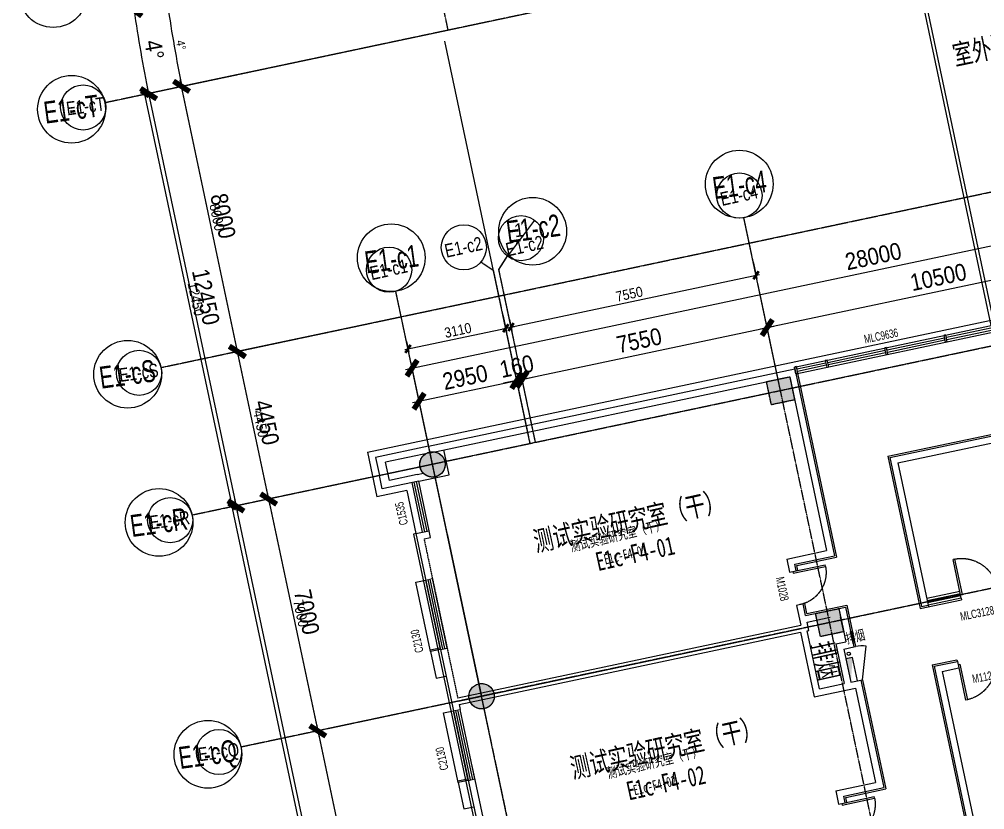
# Model space of a CAD drawing. Header units: millimetres. Extents: x 11669738 to 11859441, y -6222081 to -6069093.
# Drawn here: x 11672474 to 11700966, y -6136416 to -6113067 of the extents above; entities that cross this region are included whole.
import ezdxf
from ezdxf.enums import TextEntityAlignment as Align

# ---------------------------------------------------------------- set-up
doc = ezdxf.new("R2010")
doc.units = ezdxf.units.MM
for name, pattern in [('DASH', [0.35, 0.25, -0.1]), ('E-COLS-F4$0$HIDDEN', [0.375, 0.25, -0.125]), ('E-RG-1F$0$$0$DOTE', [2.42, 2, -0.2, 0.02, -0.2]), ('E1-RI-4F$0$DASHED2', [0.375, 0.25, -0.125]), ('XRE2$0$HIDDEN', [0.375, 0.25, -0.125])]:
    doc.linetypes.add(name, pattern=pattern)
for name, color, linetype in [('A—墙体', 7, 'Continuous'), ('A—文字索引', 40, 'Continuous'), ('A—楼梯、电梯、栏杆', 50, 'Continuous'), ('A—轴线、尺寸', 1, 'Continuous'), ('A—门窗', 135, 'Continuous'), ('E-COLS-F4$0$0S-COLS-HATCH', 8, 'Continuous'), ('E-COLS-F4$0$0S-COLS-I', 90, 'E-COLS-F4$0$HIDDEN'), ('E1-RI-4F$0$A-HATH', 9, 'Continuous'), ('E1-RI-4F$0$A-SYMB-DOOR', 4, 'Continuous'), ('E1-RI-4F$0$A-SYMB-DOOR1', 4, 'Continuous'), ('I—平面—文字', 40, 'Continuous'), ('I—平面—文字（放大1：100）', 40, 'XRE2$0$HIDDEN'), ('I—平面—消防设施', 10, 'Continuous'), ('I—平面—装饰面层线', 192, 'Continuous'), ('I—平面—门', 22, 'Continuous'), ('轴线100', 1, 'Continuous')]:
    doc.layers.add(name, color=color, linetype=linetype)
doc.layers.add('E1-RI-4F$0$A-GLAZ-CWMG', color=3, linetype='Continuous', lineweight=5)
doc.layers.add('E1-RI-4F$0$A-WALL', color=7, linetype='Continuous', lineweight=5)
doc.styles.add('ARIAL', font='SIMYOU.TTF', dxfattribs={"width": 0.9})
doc.styles.add('E1-RI-4F$0$ECADI-TXT', font='SIMYOU.TTF')
doc.styles.add('XD2008', font='simhei.ttf', dxfattribs={"width": 0.85})
doc.dimstyles.new('200', dxfattribs={"dimscale": 200, "dimtxt": 2.5, "dimasz": 2, "dimexe": 1, "dimexo": 1, "dimgap": 0.8, "dimtad": 1, "dimdec": 0, "dimdsep": 46, "dimtxsty": 'ARIAL', "dimblk1": 'ARCHTICK', "dimblk2": 'ARCHTICK', "dimsah": 1, "dimcen": -0.9, "dimdle": 1, "dimclrd": 256, "dimclre": 256, "dimclrt": 40, "dimaunit": 1, "dimadec": 0, "dimazin": 0, "dimtfac": 0.35, "dimtdec": 0, "dimtix": 1, "dimtmove": 2, "dimatfit": 3, "dimldrblk": 'ARCHTICK', "dimfxl": 0, "dimtvp": 0.8, "dimtolj": 1, "dimtzin": 0, "dimarcsym": 0})
doc.dimstyles.new('副本 100', dxfattribs={"dimscale": 100, "dimtxt": 2.5, "dimasz": 2, "dimexe": 1, "dimexo": 1, "dimgap": 0.8, "dimtad": 1, "dimdec": 0, "dimdsep": 46, "dimtxsty": 'ARIAL', "dimblk1": 'ARCHTICK', "dimblk2": 'ARCHTICK', "dimsah": 1, "dimcen": -0.9, "dimdle": 1, "dimclrd": 256, "dimclre": 256, "dimclrt": 40, "dimaunit": 1, "dimadec": 0, "dimazin": 0, "dimtfac": 0.35, "dimtdec": 0, "dimtix": 1, "dimtmove": 2, "dimatfit": 3, "dimldrblk": 'ARCHTICK', "dimfxl": 0, "dimtvp": 0.8, "dimtolj": 1, "dimtzin": 0, "dimarcsym": 0})

# ---------------------------------------------------------------- blocks, each defined once
blk = doc.blocks.new('E1-RI-4F$0$窗3')
at = {"layer": 'A—门窗'}
for p, q in [((10160998, -8417102), (10161298, -8417102)), ((10161298, -8419202), (10161298, -8417102)), ((10161364, -8419202), (10161364, -8417102)), ((10161431, -8419202), (10161431, -8417102)), ((10161498, -8419202), (10161498, -8417102)), ((10161298, -8419202), (10161498, -8419202))]:
    blk.add_line(p, q, dxfattribs=at)
for points in [[(10160998, -8419152), (10160998, -8417102), (10160998, -8417102)], [(10161298, -8419202), (10160998, -8419202), (10160998, -8419152), (10161298, -8419152)], [(10160998, -8419202), (10160998, -8420002), (10161298, -8420002)]]:
    blk.add_lwpolyline(points, dxfattribs=at)
at = {"layer": 'E1-RI-4F$0$A-WALL'}
blk.add_line((10161298, -8417102), (10161498, -8417102), dxfattribs=at)
blk = doc.blocks.new('E1-RI-4F$0$ECADI-TAG-DOOR')
blk = doc.blocks.new('E1-RI-4F$0$RECTANGULAR_MULLION_-_6006')
at = {"layer": 'E1-RI-4F$0$A-GLAZ-CWMG'}
for p, q in [((-60, 125), (-20, 125)), ((-60, -75), (-60, 125)), ((-20, 125), (0, 125)), ((0, 125), (0, -75)), ((-20, -75), (-60, -75)), ((-1, -75), (-20, -75))]:
    blk.add_line(p, q, dxfattribs=at)
blk = doc.blocks.new('E1-RI-4F$0$XFX-BX')
blk.add_lwpolyline([(0, 0), (0, 200), (700, 200), (700, 0)], close=True)
blk.add_solid([(0, 0), (0, 0), (700, 0), (700, 200)])
blk = doc.blocks.new('E-COLS-F4')
at = {"layer": 'E-COLS-F4$0$0S-COLS-HATCH'}
for points in [[(11694526, -6123771), (11695211, -6123626), (11695356, -6124311), (11694671, -6124456)], [(11695976, -6130619), (11696660, -6130474), (11696805, -6131159), (11696120, -6131304)]]:
    blk.add_hatch(color=18, dxfattribs=at).paths.add_polyline_path(points)
h = blk.add_hatch(color=18, dxfattribs=at)
edge = h.paths.add_edge_path()
edge.add_arc((11684668, -6126215), 375, 0, 360)
h = blk.add_hatch(color=18, dxfattribs=at)
edge = h.paths.add_edge_path()
edge.add_arc((11686118, -6133064), 375, 0, 360)
at = {"layer": 'A—墙体'}
for points in [[(11694526, -6123771), (11695211, -6123626), (11695356, -6124311), (11694671, -6124456)], [(11695976, -6130619), (11696660, -6130474), (11696805, -6131159), (11696120, -6131304)]]:
    blk.add_lwpolyline(points, close=True, dxfattribs=at)
for centre in [(11684668, -6126215), (11686118, -6133064)]:
    blk.add_circle(centre, 375, dxfattribs=at)
at = {"layer": 'E-COLS-F4$0$0S-COLS-I'}
for points in [[(11694526, -6123771), (11695211, -6123626), (11695356, -6124311), (11694671, -6124456)], [(11695976, -6130619), (11696660, -6130474), (11696805, -6131159), (11696120, -6131304)]]:
    blk.add_lwpolyline(points, close=True, dxfattribs=at)
for centre in [(11684668, -6126215), (11686118, -6133064)]:
    blk.add_circle(centre, 375, dxfattribs=at)
blk = doc.blocks.new('_ArchTick')
at = {"color": 0, "linetype": 'ByBlock', "const_width": 0.4}
blk.add_lwpolyline([(-0.5, -0.5), (0.5, 0.5)], dxfattribs=at)
blk = doc.blocks.new('*D296')
at = {"layer": 'A—轴线、尺寸', "linetype": 'ByBlock', "lineweight": -2}
for p, q in [((11683871, -6123412), (11711655, -6117531)), ((11712510, -6122538), (11711418, -6117376)), ((11685117, -6128337), (11684025, -6123175))]:
    blk.add_line(p, q, dxfattribs=at)
at = {"layer": 'Defpoints', "color": 0, "linetype": 'ByBlock'}
for p in [(11711459, -6117572), (11712552, -6122734), (11685159, -6128533)]:
    blk.add_point(p, dxfattribs=at)
at = {"layer": 'A—轴线、尺寸', "linetype": 'ByBlock', "lineweight": -2, "yscale": 400, "zscale": 400}
for p, xscale, rotation in [((11711459, -6117572), 400.0000000000001, 11.95264847551483), ((11684066, -6123371), 400, 191.9526484755148)]:
    blk.add_blockref('_ArchTick', p, dxfattribs=dict(at, xscale=xscale, rotation=rotation))
at = {"layer": 'A—轴线、尺寸', "color": 40, "linetype": 'ByBlock', "insert": (11697678, -6120070), "char_height": 500, "attachment_point": 5, "rotation": 11.9526, "style": 'ARIAL'}
blk.add_mtext('\\A1;28000', dxfattribs=at)
blk = doc.blocks.new('*D174')
at = {"layer": 'A—轴线、尺寸', "linetype": 'ByBlock', "lineweight": -2}
for p, q in [((11684915, -6126163), (11678672, -6127485)), ((11678826, -6127248), (11697082, -6213487)), ((11703088, -6212011), (11696845, -6213332))]:
    blk.add_line(p, q, dxfattribs=at)
at = {"layer": 'Defpoints', "color": 0, "linetype": 'ByBlock'}
for p in [(11685111, -6126122), (11703284, -6211969), (11697041, -6213291)]:
    blk.add_point(p, dxfattribs=at)
at = {"layer": 'A—轴线、尺寸', "linetype": 'ByBlock', "lineweight": -2, "xscale": 400.0000000000001, "yscale": 400, "zscale": 400}
for p, rotation in [((11678867, -6127443), 101.9526484555738), ((11697041, -6213291), 281.9526484555738)]:
    blk.add_blockref('_ArchTick', p, dxfattribs=dict(at, rotation=rotation))
at = {"layer": 'A—轴线、尺寸', "color": 40, "linetype": 'ByBlock', "insert": (11688355, -6170282), "char_height": 500, "attachment_point": 5, "rotation": 281.9526, "style": 'ARIAL'}
blk.add_mtext('\\A1;87750', dxfattribs=at)
blk = doc.blocks.new('*D187')
at = {"layer": 'A—轴线、尺寸', "linetype": 'ByBlock', "lineweight": -2}
for p, q in [((11685979, -6133093), (11681087, -6134129)), ((11681241, -6133891), (11682774, -6141131)), ((11687428, -6139941), (11682537, -6140977))]:
    blk.add_line(p, q, dxfattribs=at)
at = {"layer": 'Defpoints', "color": 0, "linetype": 'ByBlock'}
for p in [(11686174, -6133052), (11687624, -6139900), (11682733, -6140935)]:
    blk.add_point(p, dxfattribs=at)
at = {"layer": 'A—轴线、尺寸', "linetype": 'ByBlock', "lineweight": -2, "xscale": 400.0000000000001, "yscale": 400, "zscale": 400}
for p, rotation in [((11681283, -6134087), 101.9526484555738), ((11682733, -6140935), 281.9526484555738)]:
    blk.add_blockref('_ArchTick', p, dxfattribs=dict(at, rotation=rotation))
at = {"layer": 'A—轴线、尺寸', "color": 40, "linetype": 'ByBlock', "insert": (11682409, -6137426), "char_height": 500, "attachment_point": 5, "rotation": 281.9526, "style": 'ARIAL'}
blk.add_mtext('\\A1;7000', dxfattribs=at)
blk = doc.blocks.new('*D188')
at = {"layer": 'A—轴线、尺寸', "linetype": 'ByBlock', "lineweight": -2}
for p, q in [((11684529, -6126245), (11679637, -6127280)), ((11679792, -6127043), (11681324, -6134283)), ((11685979, -6133093), (11681087, -6134129))]:
    blk.add_line(p, q, dxfattribs=at)
at = {"layer": 'Defpoints', "color": 0, "linetype": 'ByBlock'}
for p in [(11684725, -6126203), (11686174, -6133052), (11681283, -6134087)]:
    blk.add_point(p, dxfattribs=at)
at = {"layer": 'A—轴线、尺寸', "linetype": 'ByBlock', "lineweight": -2, "xscale": 400.0000000000001, "yscale": 400, "zscale": 400}
for p, rotation in [((11679833, -6127239), 101.9526484555738), ((11681283, -6134087), 281.9526484555738)]:
    blk.add_blockref('_ArchTick', p, dxfattribs=dict(at, rotation=rotation))
at = {"layer": 'A—轴线、尺寸', "color": 40, "linetype": 'ByBlock', "insert": (11680959, -6130578), "char_height": 500, "attachment_point": 5, "rotation": 281.9526, "style": 'ARIAL'}
blk.add_mtext('\\A1;7000', dxfattribs=at)
blk = doc.blocks.new('*D189')
at = {"layer": 'A—轴线、尺寸', "linetype": 'ByBlock', "lineweight": -2}
for p, q in [((11686311, -6113142), (11676093, -6115305)), ((11676248, -6115068), (11678909, -6127639)), ((11685099, -6126124), (11678672, -6127485))]:
    blk.add_line(p, q, dxfattribs=at)
at = {"layer": 'Defpoints', "color": 0, "linetype": 'ByBlock'}
for p in [(11686507, -6113100), (11685294, -6126083), (11678867, -6127443)]:
    blk.add_point(p, dxfattribs=at)
at = {"layer": 'A—轴线、尺寸', "linetype": 'ByBlock', "lineweight": -2, "xscale": 400.0000000000001, "yscale": 400, "zscale": 400}
for p, rotation in [((11676289, -6115263), 101.9526484555738), ((11678867, -6127443), 281.9526484555738)]:
    blk.add_blockref('_ArchTick', p, dxfattribs=dict(at, rotation=rotation))
at = {"layer": 'A—轴线、尺寸', "color": 40, "linetype": 'ByBlock', "insert": (11677979, -6121269), "char_height": 500, "attachment_point": 5, "rotation": 281.9526, "style": 'ARIAL'}
blk.add_mtext('\\A1;12450', dxfattribs=at)
blk = doc.blocks.new('*D274')
at = {"layer": 'A—轴线、尺寸', "linetype": 'ByBlock', "lineweight": -2}
for p, q in [((11686650, -6121247), (11678716, -6122927)), ((11679875, -6127435), (11678870, -6122690)), ((11687572, -6125601), (11679638, -6127281))]:
    blk.add_line(p, q, dxfattribs=at)
at = {"layer": 'Defpoints', "color": 0, "linetype": 'ByBlock'}
for p in [(11686845, -6121206), (11678912, -6122886), (11687767, -6125559)]:
    blk.add_point(p, dxfattribs=at)
at = {"layer": 'A—轴线、尺寸', "linetype": 'ByBlock', "lineweight": -2, "xscale": 399.9999999999999, "yscale": 400, "zscale": 400}
for p, rotation in [((11678912, -6122886), 101.9544798032414), ((11679833, -6127239), 281.9544798032413)]:
    blk.add_blockref('_ArchTick', p, dxfattribs=dict(at, rotation=rotation))
at = {"layer": 'A—轴线、尺寸', "color": 40, "linetype": 'ByBlock', "insert": (11679774, -6124977), "char_height": 500, "attachment_point": 5, "rotation": 281.9545, "style": 'ARIAL'}
blk.add_mtext('\\A1;4450', dxfattribs=at)
blk = doc.blocks.new('*D275')
at = {"layer": 'A—轴线、尺寸', "linetype": 'ByBlock', "lineweight": -2}
for p, q in [((11685002, -6113419), (11677066, -6115089)), ((11678950, -6123072), (11677220, -6114852)), ((11686650, -6121247), (11678714, -6122917))]:
    blk.add_line(p, q, dxfattribs=at)
at = {"layer": 'Defpoints', "color": 0, "linetype": 'ByBlock'}
for p in [(11685198, -6113377), (11677262, -6115048), (11686845, -6121206)]:
    blk.add_point(p, dxfattribs=at)
at = {"layer": 'A—轴线、尺寸', "linetype": 'ByBlock', "lineweight": -2, "yscale": 400, "zscale": 400}
for p, xscale, rotation in [((11677262, -6115048), 399.9999999999999, 101.8860233976403), ((11678909, -6122876), 400.0000000000001, 281.8860233976403)]:
    blk.add_blockref('_ArchTick', p, dxfattribs=dict(at, xscale=xscale, rotation=rotation))
at = {"layer": 'A—轴线、尺寸', "color": 40, "linetype": 'ByBlock', "insert": (11678487, -6118878), "char_height": 500, "attachment_point": 5, "rotation": 281.886, "style": 'ARIAL'}
blk.add_mtext('\\A1;8000', dxfattribs=at)
blk = doc.blocks.new('*D282')
at = {"layer": 'A—轴线、尺寸', "linetype": 'ByBlock', "lineweight": -2}
for p, q in [((11687462, -6125170), (11687118, -6123543)), ((11684078, -6124391), (11687355, -6123697)), ((11684576, -6125781), (11684232, -6124154))]:
    blk.add_line(p, q, dxfattribs=at)
at = {"layer": 'Defpoints', "color": 0, "linetype": 'ByBlock'}
for p in [(11687159, -6123739), (11687504, -6125365), (11684618, -6125976)]:
    blk.add_point(p, dxfattribs=at)
at = {"layer": 'A—轴线、尺寸', "linetype": 'ByBlock', "lineweight": -2, "xscale": 400, "yscale": 400, "zscale": 400}
for p, rotation in [((11687159, -6123739), 11.95264847697822), ((11684273, -6124350), 191.9526484769782)]:
    blk.add_blockref('_ArchTick', p, dxfattribs=dict(at, rotation=rotation))
at = {"layer": 'A—轴线、尺寸', "color": 40, "linetype": 'ByBlock', "insert": (11685631, -6123643), "char_height": 500, "attachment_point": 5, "rotation": 11.9526, "style": 'ARIAL'}
blk.add_mtext('\\A1;2950', dxfattribs=at)
blk = doc.blocks.new('*D283')
at = {"layer": 'A—轴线、尺寸', "linetype": 'ByBlock', "lineweight": -2}
for p, q in [((11686964, -6123780), (11694741, -6122133)), ((11694862, -6123671), (11694504, -6121979)), ((11687462, -6125169), (11687118, -6123543))]:
    blk.add_line(p, q, dxfattribs=at)
at = {"layer": 'Defpoints', "color": 0, "linetype": 'ByBlock'}
for p in [(11694546, -6122175), (11694904, -6123867), (11687504, -6125365)]:
    blk.add_point(p, dxfattribs=at)
at = {"layer": 'A—轴线、尺寸', "linetype": 'ByBlock', "lineweight": -2, "yscale": 400, "zscale": 400}
for p, xscale, rotation in [((11694546, -6122175), 400, 11.95264845949266), ((11687159, -6123738), 399.9999999999999, 191.9526484594927)]:
    blk.add_blockref('_ArchTick', p, dxfattribs=dict(at, xscale=xscale, rotation=rotation))
at = {"layer": 'A—轴线、尺寸', "color": 40, "linetype": 'ByBlock', "insert": (11690768, -6122555), "char_height": 500, "attachment_point": 5, "rotation": 11.9526, "style": 'ARIAL'}
blk.add_mtext('\\A1;7550', dxfattribs=at)
blk = doc.blocks.new('*D284')
at = {"layer": 'A—轴线、尺寸', "linetype": 'ByBlock', "lineweight": -2}
for p, q in [((11705265, -6122112), (11704777, -6119805)), ((11694350, -6122216), (11705014, -6119959)), ((11694862, -6123671), (11694504, -6121979))]:
    blk.add_line(p, q, dxfattribs=at)
at = {"layer": 'Defpoints', "color": 0, "linetype": 'ByBlock'}
for p in [(11704818, -6120000), (11705307, -6122308), (11694904, -6123867)]:
    blk.add_point(p, dxfattribs=at)
at = {"layer": 'A—轴线、尺寸', "linetype": 'ByBlock', "lineweight": -2, "yscale": 400, "zscale": 400}
for p, xscale, rotation in [((11704818, -6120000), 400, 11.95264845949266), ((11694546, -6122175), 399.9999999999999, 191.9526484594927)]:
    blk.add_blockref('_ArchTick', p, dxfattribs=dict(at, xscale=xscale, rotation=rotation))
at = {"layer": 'A—轴线、尺寸', "color": 40, "linetype": 'ByBlock', "insert": (11699597, -6120686), "char_height": 500, "attachment_point": 5, "rotation": 11.9526, "style": 'ARIAL'}
blk.add_mtext('\\A1;10500', dxfattribs=at)
blk = doc.blocks.new('*D286')
at = {"layer": 'A—轴线、尺寸', "linetype": 'ByBlock', "lineweight": -2}
for p, q in [((11687162, -6123748), (11687118, -6123543)), ((11687318, -6123715), (11687274, -6123510)), ((11687160, -6123738), (11686768, -6123821)), ((11687160, -6123738), (11687316, -6123705)), ((11687316, -6123705), (11687707, -6123622))]:
    blk.add_line(p, q, dxfattribs=at)
at = {"layer": 'Defpoints', "color": 0, "linetype": 'ByBlock'}
for p in [(11687316, -6123705), (11687203, -6123944), (11687359, -6123911)]:
    blk.add_point(p, dxfattribs=at)
at = {"layer": 'A—轴线、尺寸', "linetype": 'ByBlock', "lineweight": -2, "yscale": 400, "zscale": 400}
for p, xscale, rotation in [((11687160, -6123738), 399.9999999999999, 11.95264847641796), ((11687316, -6123705), 400, 191.9526484764179)]:
    blk.add_blockref('_ArchTick', p, dxfattribs=dict(at, xscale=xscale, rotation=rotation))
at = {"layer": 'A—轴线、尺寸', "color": 40, "linetype": 'ByBlock', "insert": (11687153, -6123321), "char_height": 500, "attachment_point": 5, "rotation": 11.9526, "style": 'ARIAL'}
blk.add_mtext('\\A1;160', dxfattribs=at)
blk = doc.blocks.new('*D170')
at = {"layer": 'A—轴线、尺寸', "linetype": 'ByBlock', "lineweight": -2}
blk.add_line((11680262, -6112194), (11675664, -6112827), dxfattribs=at)
blk.add_arc((11710508, -6108023), 34973, 187.8508, 191.9526, dxfattribs=at)
at = {"layer": 'Defpoints', "color": 0, "linetype": 'ByBlock'}
for p in [(11707696, -6108411), (11706163, -6108943), (11680460, -6112166), (11675986, -6113625), (11674819, -6115578)]:
    blk.add_point(p, dxfattribs=at)
at = {"layer": 'A—轴线、尺寸', "linetype": 'ByBlock', "lineweight": -2, "yscale": 400, "zscale": 400}
for p, xscale, rotation in [((11675863, -6112800), 400.0000000000001, 97.85083486028405), ((11676293, -6115266), 400, 281.9526484755137)]:
    blk.add_blockref('_ArchTick', p, dxfattribs=dict(at, xscale=xscale, rotation=rotation))
at = {"layer": 'A—轴线、尺寸', "color": 40, "linetype": 'ByBlock', "insert": (11676460, -6113966), "char_height": 500, "attachment_point": 5, "rotation": 279.9017, "style": 'ARIAL'}
blk.add_mtext('\\A1;4°', dxfattribs=at)
blk = doc.blocks.new('*D301')
at = {"layer": 'Defpoints', "color": 0, "linetype": 'ByBlock'}
for p in [(11686507, -6113100), (11685294, -6126083), (11678752, -6127468)]:
    blk.add_point(p, dxfattribs=at)
at = {"layer": '轴线100', "linetype": 'ByBlock', "lineweight": -2}
for p, q in [((11686409, -6113121), (11676075, -6115308)), ((11676152, -6115190), (11678772, -6127566)), ((11685197, -6126103), (11678654, -6127488))]:
    blk.add_line(p, q, dxfattribs=at)
at = {"layer": '轴线100', "linetype": 'ByBlock', "lineweight": -2, "xscale": 200, "yscale": 200, "zscale": 200}
for p, rotation in [((11676173, -6115288), 101.9526484590923), ((11678752, -6127468), 281.9526484590923)]:
    blk.add_blockref('_ArchTick', p, dxfattribs=dict(at, rotation=rotation))
at = {"layer": '轴线100', "color": 40, "linetype": 'ByBlock', "insert": (11677687, -6121330), "char_height": 300, "attachment_point": 5, "rotation": 281.9526, "style": 'ARIAL'}
blk.add_mtext('\\A1;12450', dxfattribs=at)
blk = doc.blocks.new('*D339')
at = {"layer": 'Defpoints', "color": 0, "linetype": 'ByBlock'}
for p in [(11685198, -6113377), (11677261, -6115047), (11686845, -6121206)]:
    blk.add_point(p, dxfattribs=at)
at = {"layer": '轴线100', "linetype": 'ByBlock', "lineweight": -2}
for p, q in [((11685100, -6113398), (11677164, -6115068)), ((11678930, -6122974), (11677241, -6114950)), ((11686748, -6121226), (11678811, -6122897))]:
    blk.add_line(p, q, dxfattribs=at)
at = {"layer": '轴线100', "linetype": 'ByBlock', "lineweight": -2, "xscale": 200, "yscale": 200, "zscale": 200}
for p, rotation in [((11677261, -6115047), 101.8860233976533), ((11678909, -6122876), 281.8860233976533)]:
    blk.add_blockref('_ArchTick', p, dxfattribs=dict(at, rotation=rotation))
at = {"layer": '轴线100', "color": 40, "linetype": 'ByBlock', "insert": (11678310, -6118914), "char_height": 300, "attachment_point": 5, "rotation": 281.886, "style": 'ARIAL'}
blk.add_mtext('\\A1;8000', dxfattribs=at)
blk = doc.blocks.new('*D342')
at = {"layer": 'Defpoints', "color": 0, "linetype": 'ByBlock'}
for p in [(11707141, -6108525), (11705607, -6109057), (11679691, -6112277), (11676979, -6113464), (11675012, -6115533)]:
    blk.add_point(p, dxfattribs=at)
at = {"layer": '轴线100', "linetype": 'ByBlock', "lineweight": -2}
blk.add_line((11679592, -6112290), (11676761, -6112677), dxfattribs=at)
blk.add_arc((11709907, -6108146), 33355, 187.7833, 191.9526, dxfattribs=at)
at = {"layer": '轴线100', "linetype": 'ByBlock', "lineweight": -2, "xscale": 200, "yscale": 200, "zscale": 200}
for p, rotation in [((11676860, -6112664), 97.78334124777794), ((11677276, -6115054), 281.9526484755114)]:
    blk.add_blockref('_ArchTick', p, dxfattribs=dict(at, rotation=rotation))
at = {"layer": '轴线100', "color": 40, "linetype": 'ByBlock', "insert": (11677248, -6113828), "char_height": 250, "attachment_point": 5, "rotation": 279.868, "style": 'ARIAL'}
blk.add_mtext('\\A1;4°', dxfattribs=at)
blk = doc.blocks.new('*D348')
at = {"layer": 'Defpoints', "color": 0, "linetype": 'ByBlock'}
for p in [(11685111, -6126122), (11703284, -6211969), (11696925, -6213316)]:
    blk.add_point(p, dxfattribs=at)
at = {"layer": '轴线100', "linetype": 'ByBlock', "lineweight": -2}
for p, q in [((11685013, -6126143), (11678654, -6127489)), ((11678731, -6127370), (11696946, -6213413)), ((11703186, -6211990), (11696827, -6213336))]:
    blk.add_line(p, q, dxfattribs=at)
at = {"layer": '轴线100', "linetype": 'ByBlock', "lineweight": -2, "xscale": 200, "yscale": 200, "zscale": 200}
for p, rotation in [((11678751, -6127468), 101.9526484590923), ((11696925, -6213316), 281.9526484590923)]:
    blk.add_blockref('_ArchTick', p, dxfattribs=dict(at, rotation=rotation))
at = {"layer": '轴线100', "color": 40, "linetype": 'ByBlock', "insert": (11688063, -6170344), "char_height": 300, "attachment_point": 5, "rotation": 281.9526, "style": 'ARIAL'}
blk.add_mtext('\\A1;87750', dxfattribs=at)
blk = doc.blocks.new('*D361')
at = {"layer": 'Defpoints', "color": 0, "linetype": 'ByBlock'}
for p in [(11686174, -6133052), (11687624, -6139900), (11682732, -6140936)]:
    blk.add_point(p, dxfattribs=at)
at = {"layer": '轴线100', "linetype": 'ByBlock', "lineweight": -2}
for p, q in [((11686076, -6133073), (11681185, -6134108)), ((11681262, -6133989), (11682753, -6141033)), ((11687526, -6139921), (11682635, -6140956))]:
    blk.add_line(p, q, dxfattribs=at)
at = {"layer": '轴线100', "linetype": 'ByBlock', "lineweight": -2, "xscale": 200, "yscale": 200, "zscale": 200}
for p, rotation in [((11681283, -6134087), 101.9526484590923), ((11682732, -6140936), 281.9526484590923)]:
    blk.add_blockref('_ArchTick', p, dxfattribs=dict(at, rotation=rotation))
at = {"layer": '轴线100', "color": 40, "linetype": 'ByBlock', "insert": (11682233, -6137464), "char_height": 300, "attachment_point": 5, "rotation": 281.9526, "style": 'ARIAL'}
blk.add_mtext('\\A1;7000', dxfattribs=at)
blk = doc.blocks.new('*D362')
at = {"layer": 'Defpoints', "color": 0, "linetype": 'ByBlock'}
for p in [(11684725, -6126204), (11686174, -6133052), (11681283, -6134087)]:
    blk.add_point(p, dxfattribs=at)
at = {"layer": '轴线100', "linetype": 'ByBlock', "lineweight": -2}
for p, q in [((11684627, -6126224), (11679735, -6127260)), ((11679812, -6127141), (11681303, -6134185)), ((11686076, -6133073), (11681185, -6134108))]:
    blk.add_line(p, q, dxfattribs=at)
at = {"layer": '轴线100', "linetype": 'ByBlock', "lineweight": -2, "xscale": 200, "yscale": 200, "zscale": 200}
for p, rotation in [((11679833, -6127239), 101.9526484590923), ((11681283, -6134087), 281.9526484590923)]:
    blk.add_blockref('_ArchTick', p, dxfattribs=dict(at, rotation=rotation))
at = {"layer": '轴线100', "color": 40, "linetype": 'ByBlock', "insert": (11680783, -6130616), "char_height": 300, "attachment_point": 5, "rotation": 281.9526, "style": 'ARIAL'}
blk.add_mtext('\\A1;7000', dxfattribs=at)
blk = doc.blocks.new('*D365')
at = {"layer": 'Defpoints', "color": 0, "linetype": 'ByBlock'}
for p in [(11686845, -6121206), (11678911, -6122886), (11687767, -6125559)]:
    blk.add_point(p, dxfattribs=at)
at = {"layer": '轴线100', "linetype": 'ByBlock', "lineweight": -2}
for p, q in [((11686748, -6121227), (11678814, -6122907)), ((11679854, -6127337), (11678891, -6122788)), ((11687669, -6125580), (11679735, -6127260))]:
    blk.add_line(p, q, dxfattribs=at)
at = {"layer": '轴线100', "linetype": 'ByBlock', "lineweight": -2, "xscale": 200, "yscale": 200, "zscale": 200}
for p, rotation in [((11678911, -6122886), 101.9544798032179), ((11679833, -6127239), 281.9544798032179)]:
    blk.add_blockref('_ArchTick', p, dxfattribs=dict(at, rotation=rotation))
at = {"layer": '轴线100', "color": 40, "linetype": 'ByBlock', "insert": (11679597, -6125015), "char_height": 300, "attachment_point": 5, "rotation": 281.9545, "style": 'ARIAL'}
blk.add_mtext('\\A1;4450', dxfattribs=at)
blk = doc.blocks.new('*D367')
at = {"layer": 'Defpoints', "color": 0, "linetype": 'ByBlock'}
for p in [(11686921, -6121841, 0), (11686988, -6122159), (11683879, -6122485, 0)]:
    blk.add_point(p, dxfattribs=at)
at = {"layer": '轴线100', "linetype": 'ByBlock', "lineweight": -2}
for p, q in [((11683848, -6122823), (11687086, -6122138)), ((11686942, -6121939), (11687009, -6122256)), ((11683899, -6122583), (11683967, -6122900))]:
    blk.add_line(p, q, dxfattribs=at)
at = {"layer": '轴线100', "linetype": 'ByBlock', "lineweight": -2, "xscale": 200, "yscale": 200, "zscale": 200}
for p, rotation in [((11686988, -6122159), 11.95159614165435), ((11683946, -6122803), 191.9515961416544)]:
    blk.add_blockref('_ArchTick', p, dxfattribs=dict(at, rotation=rotation))
at = {"layer": '轴线100', "color": 40, "linetype": 'ByBlock', "insert": (11685419, -6122256), "char_height": 300, "attachment_point": 5, "rotation": 11.9516, "style": 'ARIAL'}
blk.add_mtext('\\A1;3110', dxfattribs=at)
blk = doc.blocks.new('*D368')
at = {"layer": 'Defpoints', "color": 0, "linetype": 'ByBlock'}
for p in [(11694114, -6120138, 0), (11694218, -6120628), (11686728, -6121701, 0)]:
    blk.add_point(p, dxfattribs=at)
at = {"layer": '轴线100', "linetype": 'ByBlock', "lineweight": -2}
for p, q in [((11694135, -6120235), (11694239, -6120726)), ((11686734, -6122212), (11694316, -6120607)), ((11686749, -6121799), (11686853, -6122289))]:
    blk.add_line(p, q, dxfattribs=at)
at = {"layer": '轴线100', "linetype": 'ByBlock', "lineweight": -2, "xscale": 200, "yscale": 200, "zscale": 200}
for p, rotation in [((11694218, -6120628), 11.95264847701107), ((11686832, -6122192), 191.9526484770111)]:
    blk.add_blockref('_ArchTick', p, dxfattribs=dict(at, rotation=rotation))
at = {"layer": '轴线100', "color": 40, "linetype": 'ByBlock', "insert": (11690477, -6121185), "char_height": 300, "attachment_point": 5, "rotation": 11.9526, "style": 'ARIAL'}
blk.add_mtext('\\A1;7550', dxfattribs=at)

msp = doc.modelspace()

# ---------------------------------------------------------------- linework, layer by layer
at = {"layer": 'A—墙体'}
for p, q in [((11684554.3, -6125677.5), (11695365, -6123389)), ((11695365, -6123389), (11696535.1, -6128916.4)), ((11684595.8, -6125873.2), (11695210.8, -6123626.1)), ((11695210.8, -6123626.1), (11696298, -6128762.1)), ((11698169.7, -6126015), (11705408.3, -6124482.6)), ((11698406.7, -6126169.2), (11705449.8, -6124678.2)), ((11684554.2, -6125677.5), (11682988.9, -6126008.9)), ((11684595.6, -6125873.2), (11683284.4, -6126150.7)), ((11682988.9, -6126008.9), (11683102.2, -6126547)), ((11683397.7, -6126688.8), (11683284.4, -6126150.7)), ((11698169.7, -6126015), (11699101.6, -6130417.4)), ((11698406.7, -6126169.2), (11699297.3, -6130376)), ((11683184.6, -6126938.4), (11683102.2, -6126547)), ((11684261.8, -6126710.4), (11683184.6, -6126938.4)), ((11684220.3, -6126514.7), (11683397.7, -6126688.8)), ((11684220.3, -6126514.7), (11684400, -6126477.4)), ((11684181.4, -6128260.6), (11684572.4, -6128177.8)), ((11684181.4, -6128260.6), (11694013.6, -6174706.5)), ((11684418.4, -6128414.9), (11684613.8, -6128373.5)), ((11684613.8, -6128373.5), (11684572.4, -6128177.8)), ((11685103.3, -6128269.9), (11686118.1, -6133063.7)), ((11695123.5, -6129010.8), (11696295.1, -6128762.8)), ((11695360.5, -6129165), (11696532.2, -6128917)), ((11695123.5, -6129010.8), (11695206.3, -6129402.1)), ((11695402, -6129360.7), (11695360.5, -6129165)), ((11695206.3, -6129402.1), (11695402, -6129360.7)), ((11695609.1, -6130339), (11695413.4, -6130380.4)), ((11695413.4, -6130380.4), (11695537.7, -6130967.4)), ((11695681.6, -6130681.5), (11695609.1, -6130339)), ((11695681.6, -6130681.5), (11696856.1, -6130432.9)), ((11696856.1, -6130432.9), (11697104.7, -6131606.8)), ((11699101.6, -6130417.4), (11699297.3, -6130376)), ((11696660.5, -6130474.3), (11696867.6, -6131452.6)), ((11696805.2, -6131159.2), (11696712, -6130718.8)), ((11685412.5, -6133110.8), (11695537.7, -6130967.4)), ((11695723, -6130877.2), (11696407.8, -6130732.2)), ((11695774.8, -6131121.7), (11695723, -6130877.2)), ((11685433.3, -6133208.7), (11695558.4, -6131065.3)), ((11685454, -6133306.5), (11695530.9, -6131173.3)), ((11695530.9, -6131173.3), (11695934.8, -6133081.1)), ((11695726.6, -6131131.9), (11695774.8, -6131121.7)), ((11696089, -6132844), (11695726.6, -6131131.9)), ((11696573.5, -6131514.8), (11696867.6, -6131452.6)), ((11696573.5, -6131514.8), (11696822, -6132688.8)), ((11696810.5, -6131669.1), (11697104.7, -6131606.8)), ((11696810.5, -6131669.1), (11697017.7, -6132647.4)), ((11699474.4, -6132178.4), (11700159.2, -6132033.4)), ((11700159.2, -6132033.4), (11700200.7, -6132229.1)), ((11699474.4, -6132178.4), (11702373.9, -6145874.8)), ((11699711.5, -6132332.6), (11700200.7, -6132229.1)), ((11699711.5, -6132332.6), (11702528.1, -6145637.8)), ((11696089, -6132844), (11696822, -6132688.8)), ((11697017.7, -6132647.4), (11697311.8, -6132585.1)), ((11697311.8, -6132585.1), (11697984.8, -6135764.6)), ((11695934.8, -6133081.1), (11697157.5, -6132822.2)), ((11697157.5, -6132822.2), (11697747.8, -6135610.4)), ((11685454, -6133306.5), (11685485, -6133453.4)), ((11686220.3, -6136926.4), (11685837.1, -6135116.5)), ((11696573.2, -6135859), (11697747.8, -6135610.4)), ((11696810.3, -6136013.3), (11697984.8, -6135764.6)), ((11696573.2, -6135859), (11696656, -6136250.4)), ((11696851.7, -6136208.9), (11696810.3, -6136013.3)), ((11696656, -6136250.4), (11696851.7, -6136208.9))]:
    msp.add_line(p, q, dxfattribs=at)
msp.add_lwpolyline([(11684261.8, -6126710.4), (11685158.5, -6126520.5), (11685003.2, -6125786.9)], dxfattribs=at)
at = {"layer": 'A—楼梯、电梯、栏杆', "color": 2}
for p, q in [((11701160.8, -6122110.8), (11698500.6, -6109544.7)), ((11701258.6, -6122090.1), (11698600, -6109531.1))]:
    msp.add_line(p, q, dxfattribs=at)
at = {"layer": 'A—轴线、尺寸', "linetype": 'ByBlock'}
for p, q in [((11705607, -6109057, 0), (11675013.4, -6115533.5, 0)), ((11687554.4, -6125604.5, 0), (11685036.4, -6113709.8, 0)), ((11715096.7, -6115225.4, 0), (11676659.8, -6123362.2, 0)), ((11694940.7, -6124040.9, 0), (11693858.3, -6118928, 0)), ((11715942.7, -6119594.9, 0), (11677576.4, -6127716.8, 0)), ((11687710.9, -6125571.4, 0), (11686629.1, -6120461.1, 0)), ((11704543.7, -6220103.1, 0), (11683586, -6121102.6, 0)), ((11684668.4, -6126215.5, 0), (11677576.4, -6127716.8, 0)), ((11715467.6, -6126850.6, 0), (11679018.1, -6134566.7, 0)), ((11686118.1, -6133063.7, 0), (11679018.1, -6134566.7, 0))]:
    msp.add_line(p, q, dxfattribs=at)
at = {"layer": 'A—轴线、尺寸', "linetype": 'ByBlock', "elevation": 0}
msp.add_lwpolyline([(11686921.1, -6121840.9), (11686629.1, -6120461.1), (11686906.6, -6120025.3)], dxfattribs=at)
at = {"layer": 'A—轴线、尺寸', "linetype": 'ByBlock'}
for centre in [(11673473.9, -6112309.1, 0), (11674015.6, -6115725.7, 0), (11693723.2, -6117937.2, 0), (11687624.5, -6119329.2, 0), (11683450.8, -6120111.8, 0), (11675672.4, -6123552.2, 0), (11676599.4, -6127930.9, 0), (11678041, -6134780, 0)]:
    msp.add_circle(centre, 1000, dxfattribs=at)
at = {"layer": 'A—门窗'}
for p, q in [((11682752.2, -6125854.6), (11702386.8, -6121698.1)), ((11695354.6, -6123340.1), (11702651.9, -6121795.3)), ((11695396, -6123535.7), (11702684.3, -6121992.9)), ((11699834.3, -6122459.9), (11701525.6, -6122101.9)), ((11699848.1, -6122525.1), (11701539.4, -6122167.1)), ((11698084.3, -6122830.4), (11699775.6, -6122472.3)), ((11698098.1, -6122895.6), (11699789.4, -6122537.6)), ((11696334.3, -6123200.8), (11698025.6, -6122842.8)), ((11696348.1, -6123266.1), (11698039.4, -6122908)), ((11695426.5, -6123393), (11696275.6, -6123213.3)), ((11695440.3, -6123458.2), (11696289.4, -6123278.5)), ((11695396, -6123535.8), (11695354.6, -6123340.1)), ((11695368.4, -6123405.3), (11695368.5, -6123405.3)), ((11695382.2, -6123470.5), (11695382.3, -6123470.5)), ((11682752.2, -6125854.6), (11683030.3, -6127175.6)), ((11684507.2, -6128191.7), (11684196.5, -6126724.2)), ((11684572.4, -6128177.8), (11684261.8, -6126710.4)), ((11683912, -6126989), (11683030.3, -6127175.6)), ((11683912, -6126989), (11684181.2, -6128260.7)), ((11684376.8, -6128219.3), (11684066.1, -6126751.8)), ((11684442, -6128205.5), (11684131.3, -6126738)), ((11684181.9, -6128260.6), (11684103.6, -6128277.1)), ((11684103.6, -6128277.1), (11693977.3, -6174918.6)), ((11700234, -6129973.3), (11699255.9, -6130180.3)), ((11700248.5, -6130041.7), (11699270.4, -6130248.8)), ((11700260.9, -6130100.4), (11699282.8, -6130307.5)), ((11700275.4, -6130168.9), (11700234, -6129973.3)), ((11700275.4, -6130168.9), (11699297.3, -6130376))]:
    msp.add_line(p, q, dxfattribs=at)
at = {"layer": 'A—门窗', "extrusion": (0, 0, -1)}
for p, q in [((11699781.3, -6122403), (11699761.8, -6122407.2)), ((11699761.8, -6122407.2), (11699803.2, -6122602.8)), ((11699820.5, -6122394.8), (11699781.3, -6122403)), ((11699861.9, -6122590.4), (11699820.5, -6122394.8)), ((11699804, -6122602.7), (11699822.8, -6122598.7)), ((11699822.8, -6122598.7), (11699861.9, -6122590.4)), ((11698031.3, -6122773.5), (11698011.8, -6122777.6)), ((11698011.8, -6122777.6), (11698053.2, -6122973.3)), ((11698070.5, -6122765.2), (11698031.3, -6122773.5)), ((11698054, -6122973.1), (11698072.8, -6122969.2)), ((11698111.9, -6122960.9), (11698070.5, -6122765.2)), ((11698072.8, -6122969.2), (11698111.9, -6122960.9)), ((11696281.3, -6123143.9), (11696261.8, -6123148)), ((11696261.8, -6123148), (11696303.2, -6123343.7)), ((11696320.5, -6123135.6), (11696281.3, -6123143.9)), ((11696361.9, -6123331.3), (11696320.5, -6123135.6)), ((11695373.7, -6123335.9), (11695354.1, -6123340.1)), ((11695354.1, -6123340.1), (11695395.5, -6123535.7)), ((11695412.8, -6123327.6), (11695373.7, -6123335.9)), ((11695396.4, -6123535.6), (11695415.1, -6123531.6)), ((11695454.2, -6123523.3), (11695412.8, -6123327.6)), ((11695415.1, -6123531.6), (11695454.2, -6123523.3)), ((11696304, -6123343.5), (11696322.7, -6123339.6)), ((11696322.7, -6123339.6), (11696361.9, -6123331.3))]:
    msp.add_line(p, q, dxfattribs=at)
at = {"layer": 'E1-RI-4F$0$A-HATH', "linetype": 'E1-RI-4F$0$DASHED2'}
msp.add_line((11684418.4, -6128414.9), (11685412.5, -6133110.8), dxfattribs=at)
at = {"layer": 'I—平面—消防设施'}
msp.add_circle((11696953.7, -6131809.6), 50, dxfattribs=at)
at = {"layer": 'I—平面—装饰面层线'}
for p, q in [((11695445, -6123525.3), (11696594.4, -6128954.9)), ((11698110.4, -6125976.4), (11705349.6, -6124443.9)), ((11698110.4, -6125976.4), (11699063.1, -6130476.7)), ((11695419.8, -6129203.6), (11696594.4, -6128954.9)), ((11695450.9, -6129350.3), (11695419.8, -6129203.6)), ((11695450.9, -6129350.3), (11695402, -6129360.7)), ((11695720.1, -6130622.3), (11695658, -6130328.7)), ((11695720.1, -6130622.3), (11696894.7, -6130373.6)), ((11696894.7, -6130373.6), (11697153.6, -6131596.5)), ((11699063.1, -6130476.7), (11700285.8, -6130217.8)), ((11699415.1, -6132139.8), (11700148.9, -6131984.5)), ((11699415.1, -6132139.8), (11702335.3, -6145934.1)), ((11697360.7, -6132574.8), (11698044.1, -6135803.2)), ((11696869.5, -6136051.8), (11698044.1, -6135803.2)), ((11696900.6, -6136198.6), (11696869.5, -6136051.8))]:
    msp.add_line(p, q, dxfattribs=at)
for points in [[(11695658, -6130328.7), (11695609.1, -6130339)], [(11699297.3, -6130376), (11699307.6, -6130424.9)], [(11700275.4, -6130168.9), (11700285.8, -6130217.8)], [(11697104.7, -6131606.8), (11697153.6, -6131596.5)], [(11700148.9, -6131984.5), (11700159.2, -6132033.4)], [(11697311.8, -6132585.1), (11697360.7, -6132574.8)], [(11696851.7, -6136208.9), (11696900.6, -6136198.6)]]:
    msp.add_lwpolyline(points, dxfattribs=at)
at = {"layer": 'I—平面—门', "extrusion": (0, 0, -1)}
for p, q in [((11695304.1, -6129381.4), (11696258, -6129179.5)), ((11695314.5, -6129430.3), (11696268.4, -6129228.4)), ((11696268.4, -6129228.4), (11696258, -6129179.5)), ((11695304.1, -6129381.4), (11695314.5, -6129430.3)), ((11700179.9, -6132131.2), (11700233.8, -6132119.8)), ((11700179.9, -6132131.2), (11700402.1, -6133180.5)), ((11700233.8, -6132119.8), (11700455.9, -6133169.1)), ((11700455.9, -6133169.1), (11700402.1, -6133180.5)), ((11696753.9, -6136229.6), (11697707.7, -6136027.7)), ((11696764.2, -6136278.6), (11697718.1, -6136076.6)), ((11697718.1, -6136076.6), (11697707.7, -6136027.7)), ((11696753.9, -6136229.6), (11696764.2, -6136278.6))]:
    msp.add_line(p, q, dxfattribs=at)
at = {"layer": 'I—平面—门'}
for p, q in [((11700086.4, -6129010.4), (11700032.6, -6129021.8)), ((11700254.7, -6130071.1), (11700032.6, -6129021.8)), ((11700308.5, -6130059.7), (11700086.4, -6129010.4)), ((11700254.7, -6130071.1), (11700308.5, -6130059.7))]:
    msp.add_line(p, q, dxfattribs=at)
msp.add_lwpolyline([(11697360.9, -6132574.6), (11697469.9, -6131580.7)], dxfattribs=at)
msp.add_arc((11697361, -6132574.7), 1000, 83.74767, 101.96879, dxfattribs=at)
at = {"layer": 'I—平面—门', "color": 8, "linetype": 'DASH', "ltscale": 20, "extrusion": (0, 0, -1)}
msp.add_arc((-11700206.8, -6132125.5), 1072.5, 168.04735, 256.57807, dxfattribs=at)
for centre, major_axis, start_param, end_param in [((11700281.6, -6130065.4), (-936.8, 522.2), 0.8793253, 2.4244778), ((11695309.3, -6129405.9), (855.1, 468.5), 0.3182522, 1.8634047), ((11696759, -6136254.1), (855.1, 468.5), 0.3182522, 1.8634047)]:
    msp.add_ellipse(centre, major_axis=major_axis, ratio=1, start_param=start_param, end_param=end_param, dxfattribs=at)
at = {"layer": '轴线100', "linetype": 'E-RG-1F$0$$0$DOTE'}
for p, q in [((11705607, -6109056.7, 0), (11675013.3, -6115533.2, 0)), ((11685132.4, -6113391.1, 0), (11684581.9, -6110790.4, 0)), ((11711139.6, -6116063.2, 0), (11676659.7, -6123362.4, 0)), ((11714931.3, -6218473.6, 0), (11693858.2, -6118928.1, 0)), ((11715942.6, -6119595.1, 0), (11677576.3, -6127717, 0)), ((11686629.1, -6120461.1), (11686872.6, -6120078.7)), ((11686472.6, -6120494.3, 0), (11686095.5, -6120242.4, 0)), ((11687710.9, -6125571.4, 0), (11686629.1, -6120461.1)), ((11687554.4, -6125604.5, 0), (11686472.6, -6120494.3, 0)), ((11702789.8, -6211818.6, 0), (11683586, -6121102.6, 0)), ((11715507.3, -6126842.4, 0), (11679018, -6134566.9, 0))]:
    msp.add_line(p, q, dxfattribs=at)
at = {"layer": '轴线100', "linetype": 'ByBlock'}
msp.add_line((11687683, -6119005.7, 0), (11686878.9, -6120062.5, 0), dxfattribs=at)
for centre in [(11674359.8, -6115671.5, 0), (11693728.3, -6118274.2, 0), (11687280.9, -6119534.1, 0), (11685593.5, -6119803.7, 0), (11683387.4, -6120466.2, 0), (11676009.5, -6123509.8, 0), (11676926.1, -6127864.4, 0), (11678367.6, -6134713.1, 0)]:
    msp.add_circle(centre, 666.7, dxfattribs=at)

# ---------------------------------------------------------------- block references
at = {"layer": 'A—门窗', "extrusion": (0, 0, -1), "rotation": 348.0473515254811}
msp.add_blockref('E1-RI-4F$0$RECTANGULAR_MULLION_-_6006', (-11695379.9, -6123462.5), dxfattribs=at)
at = {"layer": 'A—门窗', "rotation": 11.95264847451886}
for p in [(270.8, 543.4), (1088.9, -3320.9)]:
    msp.add_blockref('E1-RI-4F$0$窗3', p, dxfattribs=at)
at = {"layer": 'E1-RI-4F$0$A-SYMB-DOOR'}
ref = msp.add_blockref('E1-RI-4F$0$ECADI-TAG-DOOR', (11682817.6, -6127286.6), dxfattribs=dict(at, xscale=-100.0000000022704, yscale=100.0000000000923, zscale=99.99999999999999, rotation=282.4907867575641))
ref.add_attrib('门窗主编号1', 'C1535', dxfattribs={"height": 250, "rotation": 102.49079, "style": 'E1-RI-4F$0$ECADI-TXT', "width": 0.7}).set_placement((11683799.4, -6127304.7), align=Align.RIGHT)
ref = msp.add_blockref('E1-RI-4F$0$ECADI-TAG-DOOR', (11683277.1, -6131056.1), dxfattribs=dict(at, xscale=-100.0000000022704, yscale=100.0000000000923, zscale=99.99999999999999, rotation=282.4907867575641))
ref.add_attrib('门窗主编号1', 'C2130', dxfattribs={"height": 250, "rotation": 102.49079, "style": 'E1-RI-4F$0$ECADI-TXT', "width": 0.7}).set_placement((11684258.8, -6131074.2), align=Align.RIGHT)
ref = msp.add_blockref('E1-RI-4F$0$ECADI-TAG-DOOR', (11684012.3, -6134529.1), dxfattribs=dict(at, xscale=-100.0000000022704, yscale=100.0000000000923, zscale=99.99999999999999, rotation=282.4907867575641))
ref.add_attrib('门窗主编号1', 'C2130', dxfattribs={"height": 250, "rotation": 102.49079, "style": 'E1-RI-4F$0$ECADI-TXT', "width": 0.7}).set_placement((11684994, -6134547.2), align=Align.RIGHT)
at = {"layer": 'E1-RI-4F$0$A-SYMB-DOOR1'}
ref = msp.add_blockref('E1-RI-4F$0$ECADI-TAG-DOOR', (11698457.8, -6121433), dxfattribs=dict(at, xscale=-100.0000000022704, yscale=100.0000000022705, zscale=100.0000000022702, rotation=191.6206711511222))
ref.add_attrib('门窗主编号1', 'MLC9636', dxfattribs={"layer": 'E1-RI-4F$0$A-SYMB-DOOR', "height": 250, "rotation": 11.62067, "style": 'E1-RI-4F$0$ECADI-TXT', "width": 0.7}).set_placement((11698429.7, -6122437.7), align=Align.RIGHT)
ref = msp.add_blockref('E1-RI-4F$0$ECADI-TAG-DOOR', (11694280.5, -6130643.8), dxfattribs=dict(at, xscale=100.0000000022704, yscale=100.0000000022704, zscale=100.0000000022703, rotation=281.9731040314393))
ref.add_attrib('门窗主编号1', 'M1028', dxfattribs={"layer": 'E1-RI-4F$0$A-SYMB-DOOR', "height": 250, "rotation": 281.9731, "style": 'E1-RI-4F$0$ECADI-TXT', "width": 0.7}).set_placement((11694945.4, -6130267.7), align=Align.RIGHT)
ref = msp.add_blockref('E1-RI-4F$0$ECADI-TAG-DOOR', (11701635.6, -6131303.9), dxfattribs=dict(at, xscale=100.0000000022703, yscale=100.0000000022703, zscale=100.0000000022703, rotation=11.37594767387192))
ref.add_attrib('门窗主编号1', 'MLC3128', dxfattribs={"layer": 'E1-RI-4F$0$A-SYMB-DOOR', "height": 250, "rotation": 11.37595, "style": 'E1-RI-4F$0$ECADI-TXT', "width": 0.7}).set_placement((11701266.5, -6130635.2), align=Align.RIGHT)
ref = msp.add_blockref('E1-RI-4F$0$ECADI-TAG-DOOR', (11701697.7, -6133207.9), dxfattribs=dict(at, xscale=100.0000000022702, yscale=100.0000000022703, zscale=100.0000000022703, rotation=11.37594767387187))
ref.add_attrib('门窗主编号1', 'M1128', dxfattribs={"layer": 'E1-RI-4F$0$A-SYMB-DOOR', "height": 250, "rotation": 11.37595, "style": 'E1-RI-4F$0$ECADI-TXT', "width": 0.7}).set_placement((11701328.5, -6132539.1), align=Align.RIGHT)
at = {"layer": 'I—平面—消防设施', "xscale": -1, "rotation": 281.9770622227797}
msp.add_blockref('E1-RI-4F$0$XFX-BX', (11697017.7, -6132647.4), dxfattribs=at)
at = {"layer": 'I—平面—装饰面层线'}
msp.add_blockref('E-COLS-F4', (0, 0), dxfattribs=at)

# ---------------------------------------------------------------- texts
at = {"layer": 'A—文字索引', "color": 40, "style": 'ARIAL', "width": 0.7}
for s, p in [('E1-cT', (11674007, -6115721.1, 0)), ('E1-c4', (11693730, -6117953.1, 0)), ('E1-c2', (11687642.4, -6119247.3, 0)), ('E1-c1', (11683461.6, -6120146.4, 0)), ('E1-cS', (11675663.8, -6123547.6, 0)), ('E1-cR', (11676590.8, -6127926.3, 0)), ('E1-cQ', (11678032.4, -6134775.4, 0))]:
    msp.add_text(s, height=650, rotation=7.78334, dxfattribs=at).set_placement(p, align=Align.MIDDLE_CENTER)
at = {"layer": 'I—平面—文字', "linetype": 'ByBlock', "style": 'XD2008', "width": 0.7}
for s, height, rotation, p in [('室外连廊', 600, 11.8226, (11700095.6, -6114431, 0)), ('测试实验研究室（干）', 600, 12.41182, (11687728, -6128796.8, 0)), ('E1c-F4-01', 550, 12.41182, (11689557.3, -6129367.7)), ('排烟', 600, 282.41182, (11695857.3, -6131515.1, 0)), ('测试实验研究室（干）', 600, 12.41182, (11688813.1, -6135494.4, 0)), ('E1c-F4-02', 550, 12.41182, (11690466.9, -6136142.1))]:
    msp.add_text(s, height=height, rotation=rotation, dxfattribs=at).set_placement(p)
at = {"layer": 'I—平面—文字（放大1：100）', "linetype": 'ByBlock', "style": 'XD2008', "width": 0.7}
for s, p in [('测试实验研究室（干）', (11688773.2, -6128796.8, 0)), ('E1c-F4-01', (11689769.2, -6129174.7)), ('排烟', (11696902.6, -6131515.1, 0)), ('测试实验研究室（干）', (11689858.4, -6135494.4, 0)), ('E1c-F4-02', (11690637.5, -6135991.5))]:
    msp.add_text(s, height=300, rotation=13.56387, dxfattribs=at).set_placement(p)
at = {"layer": '轴线100', "color": 40, "style": 'ARIAL', "width": 0.8}
for s, rotation, p in [('E1-cT', 7.78334, (11674428.6, -6115632.9, 0)), ('E1-c4', 12.41, (11693716.8, -6118268.1, 0)), ('E1-c2', 12.41, (11685582.1, -6119797.6, 0)), ('E1-c2', 12.41, (11687385.3, -6119761.1)), ('E1-c1', 12.41, (11683375.9, -6120460.1, 0)), ('E1-cS', 7.78334, (11675998.1, -6123503.7, 0)), ('E1-cR', 7.78334, (11676914.6, -6127858.2, 0)), ('E1-cQ', 7.78334, (11678356.1, -6134707, 0))]:
    msp.add_text(s, height=400, rotation=rotation, dxfattribs=at).set_placement(p, align=Align.MIDDLE_CENTER)
at = {"layer": '轴线100', "color": 40, "style": 'ARIAL'}
msp.add_text('1', height=400, rotation=7.78334, dxfattribs=at).set_placement((11687222.7, -6119292.1, 0), align=Align.MIDDLE_CENTER)

# ---------------------------------------------------------------- dimensions: what is measured, and where the dimension line sits
at = {"layer": 'A—轴线、尺寸', "linetype": 'ByBlock'}
dim = msp.add_angular_dim_2l(base=(11675986.4, -6113625.4), line1=((11706162.6, -6108942.8, 0), (11674819, -6115578.1, 0)), line2=((11680459.8, -6112166.2, 0), (11707696.4, -6108410.6, 0)), dimstyle='200', dxfattribs=at)
dim.commit()
dim.dimension.update_dxf_attribs({"geometry": '*D170', "text_midpoint": (11676459.6, -6113966.4, 0)})
for base, p1, p2, angle, picture, middle in [((11678867.4, -6127443.5, 0), (11686507.1, -6113100.3, 0), (11685294.5, -6126082.9, 0), 281.95265, '*D189', (11677979.3, -6121268.5, 0)), ((11704818, -6120000.2, 0), (11694903.7, -6123866.9, 0), (11705306.6, -6122308, 0), 191.95265, '*D284', (11699596.9, -6120686.4, 0)), ((11694545.6, -6122174.8, 0), (11687503.7, -6125364.9, 0), (11694903.7, -6123866.9, 0), 191.95265, '*D283', (11690767.5, -6122555.5, 0)), ((11697040.5, -6213290.9, 0), (11685110.6, -6126121.7, 0), (11703283.6, -6211969.2, 0), 281.95265, '*D174', (11688355, -6170282.2, 0)), ((11681282.8, -6134087.1, 0), (11684724.7, -6126203.4, 0), (11686174.4, -6133051.6, 0), 281.95265, '*D188', (11680959.1, -6130578.1, 0)), ((11682732.5, -6140935.4, 0), (11686174.4, -6133051.6, 0), (11687624.1, -6139899.9, 0), 281.95265, '*D187', (11682408.8, -6137426.3, 0))]:
    dim = msp.add_linear_dim(base=base, p1=p1, p2=p2, angle=angle, dimstyle='200', dxfattribs=at)
    dim.commit()
    dim.dimension.update_dxf_attribs({"geometry": picture, "text_midpoint": middle})
for p1, p2, distance, picture, middle in [((11686845.4, -6121205.8, 0), (11685197.7, -6113377.3, 0), 8110, '*D275', (11678486.6, -6118877.5, 0)), ((11687767.2, -6125559.3, 0), (11686845.4, -6121205.8, 0), 8109.8, '*D274', (11679773.5, -6124977.5, 0)), ((11687203.3, -6123944.1, 0), (11687359.4, -6123911, 0), 210.3, '*D286', (11687152.9, -6123320.7, 0)), ((11684617.6, -6125976.3, 0), (11687503.7, -6125365.4, 0), 1662.5, '*D282', (11685631.4, -6123643.3, 0))]:
    dim = msp.add_aligned_dim(p1=p1, p2=p2, distance=distance, dimstyle='200', dxfattribs=at)
    dim.commit()
    dim.dimension.update_dxf_attribs({"geometry": picture, "text_midpoint": middle})
dim = msp.add_aligned_dim(p1=(11685158.9, -6128532.7, 0), p2=(11712551.8, -6122733.8, 0), distance=5276, text='28000', dimstyle='200', dxfattribs=at)
dim.commit()
dim.dimension.update_dxf_attribs({"geometry": '*D296', "text_midpoint": (11697677.8, -6120070.5, 0)})
at = {"layer": '轴线100', "linetype": 'ByBlock'}
dim = msp.add_angular_dim_2l(base=(11676978.9, -6113463.7), line1=((11705607, -6109056.7, 0), (11675012, -6115533.5, 0)), line2=((11679691.3, -6112276.5, 0), (11707140.8, -6108524.5, 0)), dimstyle='副本 100', dxfattribs=at)
dim.commit()
dim.dimension.update_dxf_attribs({"geometry": '*D342', "text_midpoint": (11677247.8, -6113827.6, 0)})
for base, p1, p2, picture, middle in [((11678751.6, -6127467.7, 0), (11686507.1, -6113100, 0), (11685294.5, -6126082.7, 0), '*D301', (11677687.4, -6121330.1, 0)), ((11696924.8, -6213315.5, 0), (11685110.5, -6126121.9, 0), (11703283.6, -6211969.4, 0), '*D348', (11688063.2, -6170344.1, 0)), ((11681282.7, -6134087.3, 0), (11684724.6, -6126203.6, 0), (11686174.3, -6133051.8, 0), '*D362', (11680782.9, -6130615.6, 0)), ((11682732.4, -6140935.6, 0), (11686174.3, -6133051.8, 0), (11687624, -6139900, 0), '*D361', (11682232.6, -6137463.8, 0))]:
    dim = msp.add_linear_dim(base=base, p1=p1, p2=p2, angle=281.95265, dimstyle='副本 100', override={"dimtxt": 3}, dxfattribs=at)
    dim.commit()
    dim.dimension.update_dxf_attribs({"geometry": picture, "text_midpoint": middle})
for p1, p2, distance, picture, middle in [((11686845.4, -6121205.6, 0), (11685197.7, -6113377.1, 0), 8110, '*D339', (11678310.4, -6118914.3, 0)), ((11686728.1, -6121701.2, 0), (11694114.3, -6120137.6, 0), -501.3, '*D368', (11690477.4, -6121184.8)), ((11687767.1, -6125559.5, 0), (11686845.3, -6121206, 0), 8109.8, '*D365', (11679597.3, -6125014.9, 0)), ((11683878.6, -6122485, 0), (11686921.1, -6121841, 0), -324.6, '*D367', (11685419.5, -6122255.5))]:
    dim = msp.add_aligned_dim(p1=p1, p2=p2, distance=distance, dimstyle='副本 100', override={"dimtxt": 3}, dxfattribs=at)
    dim.commit()
    dim.dimension.update_dxf_attribs({"geometry": picture, "text_midpoint": middle})

doc.saveas('drawing.dxf')
